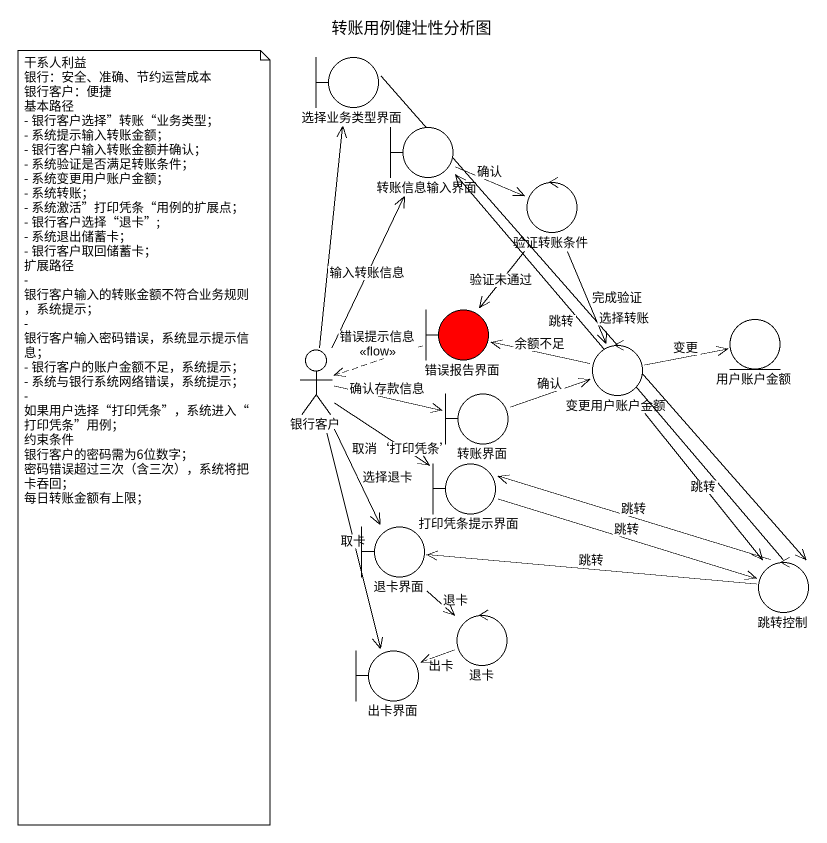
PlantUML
@startuml
title 转账用例健壮性分析图
boundary 选择业务类型界面
boundary 转账信息输入界面
control 验证转账条件
boundary 错误报告界面 #FF0000
entity 用户账户金额
actor 银行客户
control 变更用户账户金额
boundary 转账界面
boundary 打印凭条提示界面
boundary 退卡界面
control 跳转控制
control 退卡
boundary 出卡界面
选择业务类型界面 --> 跳转控制 : 选择转账
转账信息输入界面 -right-> 验证转账条件 : 确认
验证转账条件 --> 错误报告界面 : 验证未通过
验证转账条件 --> 变更用户账户金额 : 完成验证
错误报告界面 .left.> 银行客户 : 错误提示信息\n<<flow>>
银行客户 -up-> 选择业务类型界面
银行客户 -up-> 转账信息输入界面 : 输入转账信息
银行客户 -right-> 转账界面 : 确认存款信息
银行客户 --> 打印凭条提示界面 : 取消‘打印凭条’
银行客户 --> 退卡界面 : 选择退卡
银行客户 --> 出卡界面 : 取卡
变更用户账户金额 -left-> 错误报告界面 : 余额不足
变更用户账户金额 -right-> 用户账户金额 : 变更
变更用户账户金额 --> 跳转控制 : 跳转
转账界面 -right-> 变更用户账户金额 : 确认
打印凭条提示界面 -right-> 跳转控制 : 跳转
退卡界面 --> 退卡 : 退卡
跳转控制 -up-> 转账信息输入界面 : 跳转
跳转控制 -left-> 打印凭条提示界面 : 跳转
跳转控制 -left-> 退卡界面 : 跳转
退卡 -left-> 出卡界面 : 出卡
note as N1
  干系人利益
  银行：安全、准确、节约运营成本
  银行客户：便捷
  基本路径
  - 银行客户选择”转账“业务类型；
  - 系统提示输入转账金额；
  - 银行客户输入转账金额并确认；
  - 系统验证是否满足转账条件；
  - 系统变更用户账户金额；
  - 系统转账；
  - 系统激活”打印凭条“用例的扩展点；
  - 银行客户选择“退卡”;
  - 系统退出储蓄卡；
  - 银行客户取回储蓄卡；
  扩展路径
  - 银行客户输入的转账金额不符合业务规则，系统提示；
  - 银行客户输入密码错误，系统显示提示信息；
  - 银行客户的账户金额不足，系统提示；
  - 系统与银行系统网络错误，系统提示；
  - 如果用户选择“打印凭条”，系统进入“打印凭条”用例；
  约束条件
  银行客户的密码需为6位数字；
  密码错误超过三次（含三次），系统将把卡吞回；
  每日转账金额有上限；
end note
@enduml
